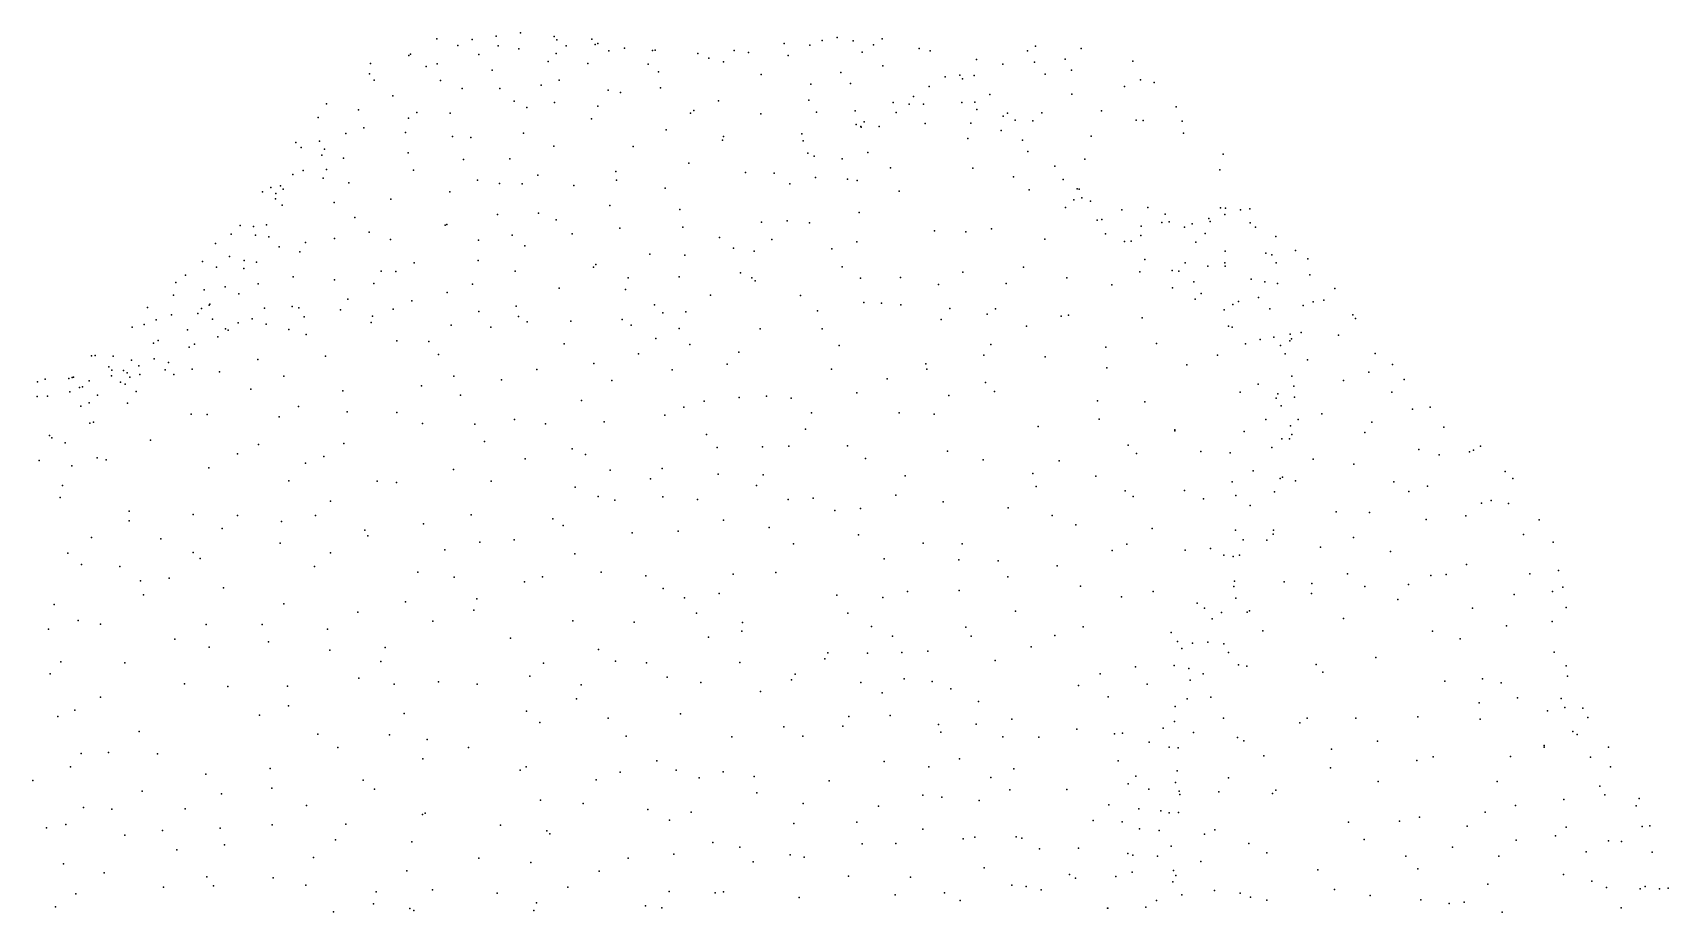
# Model space of a CAD drawing. Header units: metres. Extents: x -25 to 25, y -27.7 to 27.8.
# Drawn here: x -0.18 to 6.27, y 24.3 to 27.77 of the extents above; entities that cross this region are included whole.
import ezdxf

# ---------------------------------------------------------------- set-up
doc = ezdxf.new("R2010")
doc.units = ezdxf.units.M

msp = doc.modelspace()

# ---------------------------------------------------------------- linework, layer by layer
for p in [(1.4156, 27.7452, -0.7413), (1.5554, 27.7433, -1.1033), (1.6501, 27.7563, -0.6449), (1.7461, 27.7695, -0.8166), (1.8781, 27.7547, -1.047), (1.8882, 27.7408, -0.5516), (2.0263, 27.7437, -0.8247), (2.9354, 27.7393, -0.674), (2.9945, 27.7505, -0.437), (3.0575, 27.7377, -0.2168), (3.1712, 27.7447, -0.5824), (1.3048, 27.6794, -1.1201), (1.3111, 27.6854, -0.6097), (1.4989, 27.7196, -0.5386), (1.5815, 27.6839, -0.3783), (1.6577, 27.7181, -1.2327), (1.7385, 27.7054, -0.3634), (1.8864, 27.688, -1.2807), (1.9254, 27.7173, -0.3957), (2.0394, 27.7224, -1.0749), (2.0508, 27.7268, -0.5421), (2.0934, 27.6982, -0.3242), (2.1562, 27.7088, -0.9605), (2.2657, 27.6987, -0.5214), (2.2762, 27.7009, -0.6815), (2.4444, 27.6871, -0.4757), (2.5882, 27.6998, -0.5681), (2.6443, 27.6908, -0.3173), (2.7857, 27.7268, -0.4582), (2.801, 27.6798, -0.8929), (2.8865, 27.7199, -0.1946), (3.0935, 27.6924, -0.0411), (3.1371, 27.7221, -0.8494), (3.3175, 27.7075, -0.2172), (3.3612, 27.6977, -0.6426), (3.7455, 27.6981, 1.1287), (3.7768, 27.7167, 0.8701), (3.9569, 27.7068, 0.825), (1.1497, 27.6077, -1.0895), (1.1536, 27.648, -0.7894), (1.3732, 27.6365, -0.4212), (1.417, 27.6469, -1.2938), (1.6337, 27.6221, -1.3826), (1.855, 27.6561, -0.1158), (2.0115, 27.6479, -0.0751), (2.2487, 27.6455, -1.0899), (2.2899, 27.6156, -0.0884), (2.4886, 27.6686, -0.8092), (2.546, 27.6541, -0.2), (3.0091, 27.613, -1.1011), (3.1743, 27.6384, -1.0479), (3.5444, 27.6644, 0.9416), (3.6477, 27.6459, 1.2512), (3.773, 27.6529, 0.6493), (3.8931, 27.6651, 1.2194), (3.9183, 27.622, 0.5979), (4.1608, 27.6571, 1.023), (1.169, 27.5823, -0.5446), (1.4298, 27.581, -0.2642), (1.5157, 27.5498, -0.0959), (1.6641, 27.5501, 0.0469), (1.8275, 27.5623, 0.1124), (1.8974, 27.5828, -1.4115), (2.0914, 27.5431, 0.1602), (2.2976, 27.5519, -1.224), (2.6948, 27.6049, -1.0278), (2.8904, 27.5662, 0.1318), (3.0464, 27.5688, 0.161), (3.3576, 27.557, 0.8558), (3.4207, 27.5956, 1.115), (3.4785, 27.6023, -0.1844), (3.4881, 27.588, -0.7867), (3.5352, 27.6006, -0.4405), (3.814, 27.6063, 1.3643), (4.1279, 27.5579, 0.5784), (4.1906, 27.5838, 1.2047), (4.2441, 27.5737, 0.7107), (0.9802, 27.4884, -0.7467), (1.2423, 27.5203, -1.3192), (1.72, 27.4998, 0.2324), (1.8793, 27.4939, 0.2741), (2.0508, 27.4797, 0.2964), (2.1399, 27.534, -1.3592), (2.5267, 27.501, 0.1099), (2.8822, 27.503, -1.2162), (3.2158, 27.4938, 0.9088), (3.2782, 27.4874, 0.6393), (3.2958, 27.5175, 1.2194), (3.3349, 27.4872, 0.3314), (3.4856, 27.4938, 1.4885), (3.5371, 27.4958, -0.9255), (3.5966, 27.5257, -0.2823), (3.9196, 27.5267, 1.4766), (0.947, 27.4354, -0.9922), (1.1067, 27.4659, -0.4122), (1.3033, 27.4328, -1.4394), (1.3363, 27.4548, 0.0292), (1.4688, 27.4521, 0.1769), (1.771, 27.4739, -1.535), (2.0259, 27.4301, -1.5194), (2.4164, 27.4522, 0.2296), (2.4288, 27.463, -1.2855), (2.6936, 27.4497, 0.2245), (2.9131, 27.4566, 0.3007), (3.066, 27.4608, 0.3647), (3.1006, 27.4174, 0.6205), (3.2272, 27.4553, -1.2308), (3.5456, 27.4663, 0.3514), (3.6485, 27.4406, -0.7521), (3.666, 27.4527, -0.5777), (3.6961, 27.4249, -0.3678), (3.7663, 27.4218, 0.3358), (3.802, 27.4532, 1.5916), (4.0365, 27.462, 0.4239), (4.173, 27.4245, 1.4798), (4.2008, 27.4237, 0.4594), (4.3306, 27.4768, 1.2092), (4.3555, 27.4207, 0.6123), (1.0568, 27.3721, -1.2933), (1.1273, 27.3949, -0.1044), (1.2916, 27.3764, 0.2036), (1.477, 27.3605, -1.5839), (1.55, 27.3564, 0.3776), (1.7576, 27.3731, 0.4299), (2.3195, 27.3867, -1.4026), (2.5458, 27.3602, -1.3541), (2.8546, 27.3703, -1.3368), (3.0694, 27.4079, 0.9), (3.0882, 27.3996, 1.1362), (3.0894, 27.3975, -1.32), (3.1602, 27.3996, 1.3134), (3.3415, 27.412, 1.5328), (3.5096, 27.3522, 1.6782), (3.5216, 27.4129, -1.078), (3.6415, 27.3844, 0.1741), (3.9957, 27.3621, 1.6596), (4.3601, 27.373, 1.3394), (0.8597, 27.3368, -0.912), (0.8802, 27.3166, -1.0689), (0.9532, 27.3423, -0.4375), (0.9615, 27.287, 0.1491), (0.972, 27.3104, -0.068), (1.3023, 27.2963, 0.4182), (1.8775, 27.3216, 0.5198), (2.1897, 27.3201, 0.4854), (2.542, 27.3462, 0.354), (2.8606, 27.343, 0.433), (2.8787, 27.2945, 0.7723), (3.1159, 27.2975, 1.4323), (3.7248, 27.3463, -0.0638), (3.7459, 27.3005, -0.8287), (4.5171, 27.2899, 1.1495), (0.8881, 27.2265, 0.2707), (0.9799, 27.2305, -1.3087), (1.0474, 27.2742, 0.3393), (1.3241, 27.2274, -1.5898), (1.5205, 27.2696, 0.5054), (1.7038, 27.2723, 0.5477), (2.1216, 27.2217, 0.6754), (2.4097, 27.2554, 0.5572), (2.9032, 27.2832, 0.9254), (3.014, 27.2722, 1.2813), (3.2051, 27.2371, -1.3699), (3.5293, 27.2352, 1.822), (3.8529, 27.2432, -0.5056), (3.9714, 27.2703, 1.7894), (4.5037, 27.2288, 0.6372), (0.7608, 27.1586, -0.1107), (0.7986, 27.1662, -0.2743), (0.8481, 27.2103, -0.5104), (0.967, 27.1954, 0.5203), (1.069, 27.1777, -1.433), (1.5762, 27.1881, -1.6709), (1.6623, 27.1751, 0.6617), (1.7527, 27.1733, -1.6848), (1.8137, 27.2074, 0.6644), (1.9556, 27.1674, -1.6628), (2.124, 27.1875, -1.604), (2.3157, 27.1563, 0.7524), (2.6323, 27.2176, 0.6623), (2.746, 27.2155, -1.4021), (2.8077, 27.1737, 1.0549), (2.9089, 27.1988, 1.1872), (3.0352, 27.1918, -1.4065), (3.0728, 27.1872, 1.5387), (3.6899, 27.2005, -1.0716), (3.8857, 27.1901, -0.3084), (0.7283, 27.1421, 0.1282), (0.7798, 27.1148, 0.4999), (0.7809, 27.1352, -0.7715), (0.8098, 27.152, -1.0581), (1.0105, 27.0998, 0.7598), (1.2336, 27.1131, 0.7448), (1.4674, 27.1415, 0.6778), (3.2387, 27.1445, 1.7567), (3.752, 27.1504, 1.988), (3.9271, 27.11, -0.8891), (3.9412, 27.1531, 1.9625), (3.9493, 27.1527, 0.095), (3.9593, 27.1183, -0.4894), (3.9931, 27.1048, -0.6628), (0.8055, 27.0895, 0.6582), (1.0919, 27.0411, 0.8918), (1.6553, 27.0529, 0.8324), (1.8162, 27.058, 0.878), (1.8866, 27.0314, -1.6953), (2.0976, 27.0881, 0.8905), (2.3741, 27.0717, -1.5248), (2.7969, 27.0279, 1.2831), (3.0805, 27.0608, 1.6976), (3.8944, 27.0801, -1.0602), (4.0198, 27.0305, -0.094), (4.0387, 27.0332, -1.1182), (4.1175, 27.0715, 0.1784), (4.2199, 27.0797, -0.9414), (4.2879, 27.0535, -0.7302), (4.4597, 27.0363, -1.1873), (4.5067, 27.0787, 1.4918), (4.5226, 27.0531, -0.9855), (4.526, 27.0777, 0.5755), (4.5848, 27.0713, 1.3515), (4.6223, 27.0748, 1.1695), (0.6044, 26.9744, -0.1237), (0.6394, 27.0097, 0.556), (0.692, 27.0054, -0.4448), (0.7009, 26.9715, -0.6581), (0.7436, 27.0116, -0.9009), (0.7536, 26.964, -1.0656), (1.149, 26.9825, -1.588), (1.4484, 27.0109, 0.8898), (1.4551, 27.0133, -1.6968), (1.7127, 26.9705, -1.7287), (1.9496, 26.9767, 1.0438), (2.1379, 26.9982, 1.0571), (2.3862, 27.0026, 1.0693), (2.5302, 26.9615, 1.1544), (2.6955, 27.0224, 1.1415), (2.8848, 27.0195, 1.4525), (3.3784, 26.9878, 2.0518), (3.5014, 26.984, 2.1509), (3.6028, 26.9957, -1.2474), (4.0532, 26.9767, 2.2334), (4.1916, 26.9691, -0.3897), (4.1929, 27.0065, 2.1143), (4.2741, 27.0206, -0.5729), (4.3041, 27.0235, -1.2423), (4.3639, 27.0029, 1.8534), (4.3949, 27.0163, 0.3792), (4.4457, 26.9775, -0.5823), (4.4657, 27.0246, 1.6535), (4.6227, 27.0196, -0.8297), (4.6436, 27.0024, 0.8454), (4.7247, 26.9654, -1.0018), (0.5425, 26.9381, 0.0196), (0.7935, 26.925, -1.2231), (0.8754, 26.9056, -1.3615), (0.8978, 26.9415, 0.9938), (1.0118, 26.9584, -1.4888), (1.2327, 26.9538, 1.0045), (1.5804, 26.9507, 0.9704), (1.7621, 26.9283, 1.0443), (2.5849, 26.9199, -1.4833), (2.6666, 26.908, 1.2881), (2.7372, 26.9533, -1.4583), (2.9736, 26.9166, -1.4379), (3.0716, 26.9452, 1.838), (3.8134, 26.9549, 2.2945), (4.1273, 26.9458, -0.2184), (4.154, 26.9469, -1.338), (4.4084, 26.9431, -1.3851), (4.5244, 26.9076, 0.4936), (4.6854, 26.8995, -1.306), (4.8024, 26.9106, -0.8575), (0.4912, 26.8676, 0.6322), (0.5468, 26.8451, 0.86), (0.5977, 26.8866, -0.3773), (0.6543, 26.8398, -1.0382), (0.6563, 26.8711, -0.7962), (0.7047, 26.865, 0.9875), (1.326, 26.8625, 1.1653), (1.5782, 26.8707, 1.1109), (2.0332, 26.8446, -1.6728), (2.0426, 26.8555, 1.2607), (2.2556, 26.8961, -1.598), (2.3936, 26.8925, 1.2312), (3.0137, 26.8456, 1.9876), (3.7295, 26.8447, -1.3308), (4.208, 26.8751, -0.0725), (4.3672, 26.8623, 2.1109), (4.4558, 26.849, 1.9488), (4.5233, 26.8614, 1.7921), (4.5251, 26.849, -0.3857), (4.7082, 26.8933, 1.1383), (4.7254, 26.8617, -0.5953), (4.8507, 26.877, -1.0179), (0.3858, 26.7837, 0.5129), (0.4248, 26.8137, 0.1668), (0.7108, 26.7792, 1.1192), (0.8492, 26.8064, 1.1889), (1.0115, 26.795, -1.5712), (1.1672, 26.7799, 1.4386), (1.1965, 26.8291, 1.2665), (1.2534, 26.8283, -1.6816), (1.5564, 26.7778, 1.37), (1.7247, 26.8286, 1.2262), (2.17, 26.803, 1.3534), (2.3707, 26.8061, 1.3937), (2.6133, 26.823, 1.4686), (2.6581, 26.8027, 1.6198), (2.6706, 26.7913, -1.4753), (3.0865, 26.8014, 2.1247), (3.2441, 26.8041, 2.2199), (3.3946, 26.7764, 2.3478), (3.4901, 26.8254, -1.3686), (3.6608, 26.781, 2.4552), (3.8995, 26.8031, -1.4044), (4.0772, 26.7746, 2.441), (4.1884, 26.826, -1.4945), (4.316, 26.8317, -0.189), (4.3419, 26.8291, 0.1801), (4.4015, 26.7875, -1.5447), (4.6269, 26.7976, 0.6627), (4.6811, 26.7876, -0.4059), (4.7305, 26.7805, 1.2839), (4.858, 26.8148, -1.1962), (0.3768, 26.735, 0.6963), (0.498, 26.7549, -0.3092), (0.5813, 26.7667, 1.0042), (0.6346, 26.7393, -1.2312), (1.0652, 26.7186, 1.6155), (1.3164, 26.7114, 1.6673), (1.4563, 26.7451, 1.5033), (1.8982, 26.7625, 1.3678), (2.1596, 26.7564, -1.627), (2.4943, 26.7344, -1.5154), (2.85, 26.7326, 2.0706), (3.0999, 26.7059, 2.2579), (4.3173, 26.7635, 2.2897), (4.4061, 26.7186, 0.0072), (4.4303, 26.7413, 2.1847), (4.5774, 26.7096, 1.8931), (4.6564, 26.7254, 1.6074), (4.8712, 26.7079, -1.3384), (4.9136, 26.7151, -0.5688), (4.9576, 26.7612, -0.9138), (0.2752, 26.6856, 0.4153), (0.3696, 26.6568, -0.1416), (0.4725, 26.6617, -0.7447), (0.4869, 26.6813, -1.0693), (0.5172, 26.6945, -0.9016), (0.5209, 26.6991, -0.5268), (0.5311, 26.6398, -1.341), (0.6874, 26.6406, 1.4732), (0.7355, 26.6832, -1.4294), (0.8447, 26.6902, 1.4795), (0.8719, 26.6848, 1.6405), (0.8927, 26.6487, 2.0243), (1.0355, 26.6769, 1.9094), (1.1625, 26.6509, -1.6868), (1.2438, 26.6791, 1.8359), (1.5811, 26.6705, -1.7639), (1.7287, 26.6913, 1.5065), (1.7374, 26.6508, -1.7374), (2.2738, 26.6963, 1.5342), (2.3071, 26.6646, 1.7698), (2.3972, 26.6687, 1.9406), (2.9171, 26.6723, 2.2017), (3.169, 26.7034, -1.4037), (3.2452, 26.6957, 2.3511), (3.4382, 26.6815, 2.4772), (3.5864, 26.6596, 2.5631), (3.6183, 26.6805, -1.4239), (3.8778, 26.6514, -1.5062), (3.9071, 26.6559, 2.577), (4.1975, 26.6456, -1.6212), (4.5207, 26.6765, 2.0758), (4.5544, 26.6977, -0.1686), (4.7011, 26.6801, 0.7677), (4.8323, 26.693, -0.4158), (5.0285, 26.6562, -1.0497), (5.0385, 26.6421, -0.7101), (0.2145, 26.6084, 0.6255), (0.261, 26.6184, 0.085), (0.3082, 26.6375, 0.807), (0.4319, 26.5972, 1.1105), (0.5824, 26.6019, 1.6341), (0.5931, 26.5968, -1.4956), (0.6326, 26.6258, 1.856), (0.742, 26.6195, 2.1016), (0.8321, 26.5991, -1.5693), (0.8999, 26.5788, 2.2051), (1.1569, 26.6267, 2.0283), (1.4717, 26.616, 1.8588), (1.6292, 26.608, 1.7897), (1.772, 26.6295, 1.6481), (1.9434, 26.6324, 1.6335), (2.1471, 26.6389, 1.6908), (2.182, 26.6156, 1.8679), (2.371, 26.6034, -1.5854), (2.6908, 26.6019, 2.2509), (2.9346, 26.6017, -1.4535), (3.4047, 26.6383, -1.4195), (3.7413, 26.6116, 2.6282), (4.5373, 26.6115, 0.0705), (4.5523, 26.6086, 0.272), (4.7808, 26.5809, -1.4916), (4.8236, 26.5872, -0.2523), (4.9709, 26.5763, -1.2893), (0.2976, 26.5457, -0.2334), (0.3171, 26.5561, -1.2964), (0.4393, 26.5291, 1.8124), (0.46, 26.541, 1.3094), (0.5516, 26.5704, 2.0562), (1.2582, 26.5544, 2.1299), (1.3845, 26.5512, -1.7643), (1.9172, 26.5418, 1.8409), (2.2798, 26.5629, 2.1514), (2.4139, 26.5402, 2.2533), (3.0016, 26.536, 2.4227), (3.6003, 26.5403, 2.6817), (4.0541, 26.5295, 2.6186), (4.254, 26.5434, 2.4914), (4.6052, 26.5426, 1.9478), (4.6623, 26.5598, 1.7591), (4.7159, 26.5687, -0.0935), (4.7432, 26.5358, 1.5564), (4.7797, 26.5545, 1.0272), (4.7858, 26.5617, 1.1935), (0.054, 26.4949, 0.4687), (0.0685, 26.4965, 0.3103), (0.1215, 26.4519, -0.0837), (0.1388, 26.4933, 0.7985), (0.212, 26.478, 1.0221), (0.2398, 26.4558, -0.371), (0.3009, 26.4838, 1.167), (0.3574, 26.4691, 1.651), (0.71, 26.4801, 2.3193), (0.977, 26.4937, 2.3227), (1.4216, 26.5007, 2.0974), (2.0348, 26.4652, 2.0374), (2.2106, 26.5035, -1.6121), (2.5607, 26.4622, 2.3991), (2.607, 26.5094, -1.5615), (3.3435, 26.463, 2.6774), (3.573, 26.4981, -1.4822), (3.8146, 26.4916, -1.5811), (4.0578, 26.4476, -1.6654), (4.3736, 26.4598, -1.6879), (4.4945, 26.4971, 2.2456), (4.7616, 26.5029, 0.8736), (4.8497, 26.4789, -0.1305), (5.1164, 26.5043, -1.0232), (5.184, 26.4607, -0.8522), (-0.1596, 26.3925, 2.409), (-0.1296, 26.4026, 0.4975), (-0.0363, 26.4054, 0.941), (-0.0227, 26.4095, 1.9935), (-0.0174, 26.4111, 0.0936), (0.0441, 26.3969, 1.1334), (0.1322, 26.4167, -0.8853), (0.134, 26.4382, -1.0988), (0.1684, 26.3912, 2.0028), (0.1793, 26.4376, -1.2933), (0.1862, 26.3827, 1.5608), (0.1938, 26.4276, -0.7189), (0.2045, 26.4114, -0.5231), (0.2441, 26.4217, 1.4069), (0.3439, 26.4399, 2.0643), (0.3781, 26.4221, -1.5732), (0.4509, 26.4425, 2.2141), (0.5583, 26.4321, -1.6919), (0.8124, 26.4154, -1.7599), (1.4832, 26.4147, -1.7517), (1.6707, 26.4006, 2.091), (1.8103, 26.4411, -1.6932), (2.1057, 26.3982, 2.2216), (2.3433, 26.4397, 2.3532), (2.972, 26.4429, -1.4982), (3.192, 26.4048, -1.4775), (3.3486, 26.4421, -1.4614), (3.5793, 26.3894, 2.8431), (4.6549, 26.3832, 1.8616), (4.7872, 26.4148, 0.0339), (4.9916, 26.3975, -0.1968), (5.0912, 26.4304, -0.3869), (5.2306, 26.4012, -0.6621), (-0.1611, 26.3353, -0.0598), (-0.1203, 26.3354, 1.4854), (-0.0311, 26.3537, 1.2695), (0.0069, 26.37, -0.1898), (0.0178, 26.3722, 1.7131), (0.0771, 26.3406, -0.4381), (0.2304, 26.3542, 2.2014), (0.6826, 26.3639, 2.4312), (1.045, 26.3566, -1.7969), (1.355, 26.377, 2.2757), (1.5083, 26.3395, 2.2407), (1.9864, 26.3185, -1.6545), (2.4703, 26.3165, 2.5178), (2.6073, 26.3307, -1.6671), (2.7152, 26.3362, 2.5298), (2.8133, 26.3284, -1.6394), (3.0716, 26.3492, 2.6343), (3.4344, 26.3392, 2.8602), (3.6152, 26.354, -1.5654), (4.0215, 26.3173, 2.798), (4.5835, 26.3513, -1.664), (4.7253, 26.328, 0.6219), (4.7322, 26.3454, 0.359), (4.7957, 26.3754, 1.3458), (4.7975, 26.3319, 1.0898), (5.1813, 26.3519, -1.0658), (0.0123, 26.2969, -1.02), (0.0447, 26.31, -0.7394), (0.1952, 26.3085, -1.5106), (0.4464, 26.2656, -1.7858), (0.5102, 26.2631, 2.4624), (0.7936, 26.2542, -1.895), (0.8697, 26.2949, 2.5131), (1.0619, 26.2738, 2.5105), (1.2577, 26.2714, 2.4439), (2.3149, 26.2611, 2.5231), (2.3892, 26.293, -1.6769), (2.8938, 26.2704, 2.619), (3.2384, 26.2704, 2.8314), (3.3767, 26.2647, -1.5446), (4.2081, 26.3133, 2.6763), (4.7455, 26.2974, 1.6171), (4.9054, 26.2668, 0.0722), (5.2635, 26.285, -0.9247), (5.3331, 26.292, -0.6198), (0.0467, 26.2296, -1.3479), (0.0616, 26.234, 2.4529), (1.3596, 26.2287, -1.799), (1.5651, 26.2252, -1.7369), (1.7221, 26.2442, 2.2459), (1.8435, 26.2272, -1.6682), (2.0753, 26.2353, 2.3836), (2.8692, 26.206, -1.7275), (3.7868, 26.2163, -1.6589), (4.0279, 26.2459, -1.6981), (4.3261, 26.1991, 2.6362), (4.3265, 26.2027, -1.7184), (4.599, 26.1969, 2.0415), (4.6847, 26.2445, 1.7845), (4.7819, 26.219, 1.3972), (4.8126, 26.2436, 0.2354), (5.0756, 26.1924, -0.0703), (5.1023, 26.233, -1.25), (5.3873, 26.2143, -0.4595), (-0.1117, 26.1809, 2.6619), (-0.1022, 26.1716, -0.7429), (-0.0497, 26.1525, -1.09), (0.2865, 26.163, -1.7324), (0.7129, 26.1449, 2.586), (1.0484, 26.1491, -1.9011), (1.6038, 26.1572, 2.3546), (1.9493, 26.1277, 2.4217), (2.4792, 26.1842, 2.6444), (2.5205, 26.1337, -1.811), (2.7001, 26.1367, -1.8197), (2.8042, 26.1394, 2.7128), (3.0348, 26.1396, -1.7296), (4.1414, 26.1421, 2.8541), (4.7084, 26.1336, 1.6378), (4.7478, 26.1682, 0.7107), (4.7782, 26.1673, 1.0571), (4.7877, 26.1851, 1.2415), (5.2882, 26.1263, -1.1044), (5.5041, 26.1234, -0.414), (5.5315, 26.139, -0.5913), (-0.1522, 26.0822, -0.9412), (-0.0236, 26.0612, -1.3357), (0.076, 26.0928, 2.6051), (0.1122, 26.0847, -1.5745), (0.6301, 26.1082, -1.9559), (0.8982, 26.0714, -1.9863), (0.9696, 26.0985, 2.6186), (1.7635, 26.0893, -1.6787), (2.0017, 26.1058, -1.6864), (3.1064, 26.0902, 2.9026), (3.4291, 26.1197, -1.6204), (3.5699, 26.0848, 3.1058), (3.8696, 26.0812, 3.0458), (4.1748, 26.1098, -1.7413), (4.428, 26.1184, 2.5475), (4.5442, 26.112, -1.6866), (4.8711, 26.0874, 0.2832), (5.0317, 26.0678, -1.3877), (5.3687, 26.105, -0.2417), (5.4887, 26.1171, -0.8821), (0.5169, 26.0537, 2.5994), (0.8318, 26.0026, 2.6724), (1.1797, 26.0014, -1.9063), (1.256, 25.996, 2.5994), (1.481, 26.0469, -1.7741), (1.6303, 26.0002, 2.5025), (2.0991, 26.0437, 2.7068), (2.2577, 26.0097, -1.8339), (2.3036, 26.0508, 2.772), (2.5253, 26.0284, 2.8024), (2.7023, 26.0264, 2.7911), (3.2626, 26.0213, -1.7179), (3.7664, 26.031, -1.6893), (4.0151, 26.0208, 3.0089), (4.5518, 25.9975, 2.3189), (4.6352, 26.0415, 1.7771), (4.7415, 26.0119, 0.9067), (4.7501, 26.0166, 1.0981), (4.8023, 26.0021, -1.5876), (5.19, 25.9978, -1.2899), (5.6283, 26.039, -0.7232), (5.6583, 26.0113, -0.5658), (-0.0703, 25.9363, -1.2303), (-0.0612, 25.984, 2.7871), (1.961, 25.9777, 2.8276), (2.0512, 25.9409, -1.7756), (2.3067, 25.9387, 2.9609), (2.6769, 25.9831, -1.9566), (2.9003, 25.9332, -1.9765), (3.2251, 25.9452, 3.057), (3.7792, 25.9794, 3.1305), (4.1302, 25.9625, -1.7567), (4.1623, 25.9409, 2.9549), (4.3639, 25.9645, -1.7461), (4.4393, 25.9315, 2.6563), (4.5666, 25.9441, -1.6952), (4.7196, 25.9582, 1.2774), (5.2485, 25.9606, -0.0007), (5.3228, 25.9817, -1.1875), (0.2024, 25.8819, -1.7453), (0.4541, 25.869, 2.7343), (0.6301, 25.8654, 2.7459), (0.9375, 25.8659, 2.7279), (0.9958, 25.9222, -2.003), (1.5509, 25.8682, 2.7207), (2.117, 25.926, 3.0075), (2.443, 25.9286, -1.9669), (2.8012, 25.9281, 2.8795), (2.9856, 25.8856, 2.9688), (3.0863, 25.8935, -1.9264), (3.413, 25.9194, -1.7246), (3.6682, 25.8953, -1.7057), (3.8428, 25.8651, -1.7392), (4.6229, 25.9054, 1.5848), (4.9619, 25.8797, -1.5119), (5.094, 25.8766, 0.1614), (5.5355, 25.9134, -0.1761), (5.5736, 25.9244, -1.0085), (5.6416, 25.9131, -0.319), (0.2027, 25.8442, 2.7558), (0.5695, 25.8142, -2.0172), (0.8031, 25.8416, -2.0521), (1.1312, 25.8081, 2.7191), (1.3627, 25.8325, -1.8689), (1.8727, 25.8527, 3.044), (1.9132, 25.8259, -1.8065), (2.3674, 25.8035, 3.1078), (2.5456, 25.8474, -2.0592), (2.7257, 25.8177, -2.091), (3.9351, 25.8281, 3.1265), (4.2362, 25.8139, -1.7843), (4.5652, 25.8077, 1.8584), (4.7148, 25.8069, -1.6695), (5.3167, 25.85, -1.2788), (5.4732, 25.8636, -1.1691), (5.7623, 25.848, -0.7831), (0.0536, 25.7788, -1.5374), (0.3278, 25.7732, -1.8705), (0.7981, 25.7557, 2.8033), (1.144, 25.7854, -1.9559), (1.5856, 25.7601, 2.9859), (1.7202, 25.7692, 3.0747), (2.1856, 25.797, 3.1702), (2.8221, 25.7532, 3.0148), (3.0782, 25.7893, 3.0571), (3.3332, 25.7559, 3.1596), (3.487, 25.7541, -1.7915), (4.1372, 25.7522, 3.0182), (4.5959, 25.769, 1.4155), (4.6889, 25.7675, 1.0261), (4.714, 25.7913, 0.8673), (4.9002, 25.7404, 0.4175), (5.0305, 25.7787, 0.2627), (5.7008, 25.79, -0.9564), (5.8186, 25.7607, -0.5974), (-0.0401, 25.717, -1.3434), (0.0147, 25.6727, 2.902), (0.455, 25.719, 2.8578), (0.4828, 25.6959, -1.9502), (0.9963, 25.7181, -2.0119), (1.4474, 25.7293, 2.8372), (1.9598, 25.714, -1.9066), (3.1795, 25.6939, -2.0137), (3.4741, 25.6901, 3.1818), (3.6293, 25.6861, -1.7832), (4.0794, 25.727, -1.796), (4.3666, 25.729, 2.8279), (4.4664, 25.7356, -1.7682), (4.5187, 25.7083, 1.6), (4.5561, 25.7034, 1.9946), (4.5814, 25.7085, 2.256), (5.1765, 25.7233, -1.4397), (5.4761, 25.6719, -1.2541), (0.1653, 25.6638, -1.6798), (0.2467, 25.6072, 2.9194), (0.3597, 25.6185, -1.8653), (0.9331, 25.6646, 2.8211), (1.3404, 25.6423, -1.9149), (1.484, 25.622, 3.0599), (1.8318, 25.6231, 3.3217), (2.0635, 25.6421, 3.3347), (2.24, 25.6269, 3.3225), (2.5848, 25.6336, -2.1857), (2.753, 25.6407, -2.1948), (3.6674, 25.6239, 3.1881), (3.8619, 25.6664, -1.7902), (5.0065, 25.6353, -1.5817), (5.3352, 25.6284, -1.3769), (5.3961, 25.6321, 0.1268), (5.7266, 25.6359, -1.007), (5.8389, 25.6479, -0.4679), (0.2587, 25.553, -1.7499), (0.5739, 25.5797, 2.9689), (1.7617, 25.6034, -1.9362), (2.308, 25.5777, -2.124), (2.5294, 25.5576, 3.2378), (2.9935, 25.5514, 3.117), (3.2712, 25.5659, 3.1623), (3.4756, 25.5697, -1.8858), (3.9539, 25.5864, 3.1225), (4.1158, 25.544, 3.022), (4.2408, 25.5651, -1.8288), (4.5587, 25.5855, 2.1196), (4.5611, 25.6065, 2.5007), (4.7566, 25.6041, 0.7269), (4.8649, 25.5582, -1.6742), (4.8661, 25.5972, 0.5044), (5.0752, 25.5851, 0.3279), (5.2469, 25.593, 0.2263), (5.6648, 25.5538, -0.0819), (5.8156, 25.566, -0.8886), (5.8563, 25.5832, -0.7186), (-0.0933, 25.5141, 2.9458), (0.8128, 25.5174, -1.9793), (1.1045, 25.4835, 2.9108), (1.2915, 25.5245, 2.9338), (1.5614, 25.4914, 3.2566), (1.5738, 25.5363, -1.9634), (2.3925, 25.5405, 3.3153), (2.4401, 25.4805, -2.2264), (3.037, 25.4795, -2.239), (3.1751, 25.5416, -2.1173), (3.6976, 25.4883, -1.8461), (4.4135, 25.5191, 1.6822), (4.4427, 25.5001, -1.8217), (4.5098, 25.4832, 1.2409), (4.5667, 25.5395, 2.275), (4.6112, 25.4844, -1.7869), (4.6202, 25.4889, 0.9983), (5.2057, 25.5342, -1.4854), (5.4995, 25.4995, 0.1263), (5.8695, 25.5024, -0.579), (-0.1158, 25.4174, -1.3249), (0.0017, 25.4518, -1.4271), (0.0895, 25.4362, 2.9753), (0.5058, 25.4353, 3.0581), (0.7263, 25.4361, 3.0292), (0.9842, 25.4164, -1.937), (1.4003, 25.4489, -1.9976), (1.9518, 25.4499, -2.0609), (2.1937, 25.4445, -2.1318), (2.6208, 25.4429, -2.2943), (3.1299, 25.4277, 3.1718), (3.5012, 25.4253, -1.9337), (3.964, 25.426, 3.0815), (4.4731, 25.4579, 1.9404), (4.9906, 25.4593, -1.6441), (5.6335, 25.4303, 0.0256), (5.8143, 25.4468, -0.2803), (0.3821, 25.3775, -1.7876), (0.7514, 25.3667, -1.9118), (1.7067, 25.3818, -2.0735), (2.4872, 25.3858, 3.3611), (2.6189, 25.4091, 3.2807), (3.2121, 25.389, -2.2025), (3.5232, 25.3901, 3.1786), (3.8527, 25.3919, -1.869), (4.3112, 25.4039, 2.8447), (4.336, 25.3686, 1.4941), (4.3958, 25.3613, 1.3243), (4.4559, 25.3658, 2.6153), (4.5194, 25.3589, 2.3731), (4.6727, 25.4101, 0.8597), (5.3426, 25.4092, 0.2677), (5.4519, 25.3784, -1.3705), (-0.0675, 25.2886, -1.4417), (0.518, 25.346, -1.8543), (0.9938, 25.3338, 2.9917), (1.195, 25.2899, -1.9765), (1.2118, 25.3448, 2.9992), (2.0525, 25.3364, 3.4683), (2.1203, 25.2914, -2.1728), (2.611, 25.2861, -2.3924), (2.9456, 25.2996, -2.4222), (2.9582, 25.3243, 3.198), (3.1134, 25.322, -2.351), (3.2488, 25.3249, 3.1844), (3.3513, 25.3298, -2.143), (3.6178, 25.2941, -1.9754), (3.76, 25.3469, 3.129), (4.3532, 25.3406, 1.7635), (4.5371, 25.3255, 1.0674), (5.1183, 25.3048, -1.6131), (5.8216, 25.3269, -0.9278), (-0.1091, 25.2407, 2.9625), (0.1851, 25.2838, -1.6573), (1.1084, 25.2242, 3.0338), (1.7823, 25.2316, 3.4564), (1.836, 25.2824, -2.1163), (2.2423, 25.2837, 3.448), (2.3237, 25.2274, -2.3), (2.8284, 25.2402, 3.2512), (3.2588, 25.2211, -2.347), (4.0321, 25.2413, -1.9173), (4.1704, 25.268, 2.8792), (4.3232, 25.2734, 2.724), (4.3815, 25.2621, 1.9374), (4.4381, 25.2407, 2.2525), (4.5772, 25.2758, -1.8196), (4.6103, 25.2714, 0.8927), (4.8837, 25.2779, -1.7044), (4.91, 25.2474, 0.4869), (5.5391, 25.2211, -1.3386), (5.8696, 25.2725, -0.3508), (5.8751, 25.2319, -0.7844), (0.4207, 25.2012, 3.1457), (0.5918, 25.1909, -1.8359), (0.827, 25.1924, -1.8774), (1.2467, 25.1998, 3.0974), (1.4224, 25.2093, 3.2565), (1.5751, 25.2001, 3.3764), (1.9849, 25.1973, 3.5091), (2.4569, 25.2066, -2.3882), (2.6926, 25.1708, 3.3332), (2.8138, 25.2174, -2.5036), (3.088, 25.2069, -2.4793), (3.1724, 25.1665, 3.2064), (3.3693, 25.2102, 3.1875), (3.4431, 25.1816, -2.215), (3.9456, 25.1951, 2.9874), (4.2165, 25.2005, -1.9072), (4.3862, 25.2154, 2.572), (5.391, 25.2118, 0.3329), (5.6134, 25.2056, 0.1931), (-0.0115, 25.0972, -1.5875), (0.0887, 25.1492, 3.0161), (0.8305, 25.115, 3.1186), (1.7687, 25.0932, -2.2041), (1.9661, 25.1429, -2.2076), (3.5521, 25.1324, 3.1447), (4.0629, 25.1503, 2.8774), (4.3275, 25.1119, 2.4483), (4.375, 25.1427, 2.0821), (4.4685, 25.1492, 1.0405), (5.526, 25.1268, 0.3408), (5.6779, 25.1465, -1.195), (5.7955, 25.0948, -1.0547), (5.8501, 25.1437, -0.9129), (5.8645, 25.1087, 0.0031), (5.9352, 25.1052, -0.2906), (-0.0786, 25.0729, 2.9609), (0.7168, 25.0777, -1.8583), (1.2867, 25.085, -2.0714), (1.8221, 25.0486, 3.4866), (2.0914, 25.0666, 3.5149), (2.3766, 25.0835, 3.4411), (2.7837, 25.0323, 3.3186), (3.0167, 25.0344, -2.6559), (3.0408, 25.0724, 3.2258), (3.2034, 25.0768, -2.5564), (3.3942, 25.0406, 3.172), (3.542, 25.0424, -2.2979), (3.6833, 25.0619, -2.1682), (4.2797, 25.0265, 1.4535), (4.3249, 25.0533, 1.1863), (4.5181, 25.0655, 0.8967), (4.819, 25.0481, -1.7501), (4.8476, 25.0656, 0.5048), (5.0403, 25.0666, 0.4463), (5.2843, 25.071, 0.4284), (5.5295, 25.0621, -1.3809), (5.9545, 25.0683, -0.5603), (0.2412, 25.0132, 3.1024), (0.9461, 25.0027, 3.0861), (1.2287, 25.0002, 3.0991), (1.3781, 24.9823, -2.1569), (2.1628, 24.9949, -2.3703), (2.5789, 24.9918, -2.6105), (2.8588, 24.9954, -2.6976), (3.4026, 25.0112, -2.4755), (3.6475, 24.9928, 3.0621), (3.7899, 24.9905, 2.9743), (3.9397, 25.0233, -2.0868), (4.0883, 25.0039, 2.7131), (4.1194, 25.0064, -2.037), (4.225, 24.9717, 2.4352), (4.3995, 25.0089, -1.8979), (4.5731, 24.9892, 0.7628), (4.5979, 24.9771, -1.8289), (5.1258, 24.9753, -1.656), (5.8955, 25.0131, 0.1367), (5.9129, 25.0021, -0.7987), (0.0135, 24.9264, -1.665), (0.1207, 24.9308, 3.0276), (0.3136, 24.926, -1.7895), (1.0253, 24.95, -1.9527), (1.36, 24.9051, 3.1828), (1.5405, 24.9503, 3.3401), (2.2837, 24.8974, 3.47), (3.4768, 24.9058, -2.6107), (4.103, 24.8979, 2.5831), (4.3038, 24.9523, 1.9422), (4.3386, 24.9487, 1.0406), (4.6772, 24.9181, 0.6037), (4.9443, 24.9435, -1.7048), (5.2807, 24.8986, 0.5417), (5.3447, 24.9141, -1.5466), (5.6503, 24.915, 0.4993), (5.7824, 24.9586, 0.3649), (5.7828, 24.9519, -1.1121), (5.9649, 24.9124, 0.2335), (6.0358, 24.9521, -0.4239), (-0.0288, 24.8745, 2.953), (0.5048, 24.8448, -1.8515), (0.7579, 24.8677, 3.1305), (1.7438, 24.8616, 3.4269), (1.7677, 24.8745, -2.3153), (2.1388, 24.8528, -2.4603), (2.3594, 24.8606, -2.5813), (2.5443, 24.8538, -2.6797), (2.6675, 24.8365, 3.362), (3.1792, 24.8953, -2.7674), (3.3558, 24.8737, -2.7345), (3.6914, 24.866, -2.5232), (4.1722, 24.8376, 2.3592), (4.3346, 24.8584, -1.9792), (4.9396, 24.8703, 0.526), (6.0445, 24.8741, -0.5596), (-0.1781, 24.8198, 2.8857), (0.254, 24.778, -1.8117), (0.7651, 24.7901, -1.8982), (1.1252, 24.8212, -2.0674), (1.1697, 24.7861, 3.0176), (2.0444, 24.8227, 3.4912), (2.4502, 24.8304, 3.424), (2.6778, 24.7715, -2.7884), (2.9629, 24.8185, -2.8378), (3.6001, 24.832, 3.0255), (3.6753, 24.783, -2.6836), (3.9003, 24.7847, -2.4854), (4.1426, 24.8067, -2.1747), (4.2233, 24.7856, 1.089), (4.329, 24.8121, 1.5966), (4.3431, 24.7776, 1.7473), (4.5, 24.7752, 0.7041), (4.5377, 24.8312, -1.8552), (4.7115, 24.7686, -1.7848), (4.7248, 24.782, 0.5423), (5.1274, 24.8165, -1.6601), (5.5971, 24.8165, 0.6083), (6.0019, 24.7979, -0.7806), (0.0216, 24.7138, -1.7271), (0.1335, 24.707, 2.9796), (0.4236, 24.7083, 3.0779), (0.567, 24.7675, 3.135), (0.902, 24.7212, 3.0188), (1.8246, 24.742, -2.4025), (1.9922, 24.7296, -2.4815), (2.2479, 24.7061, -2.6247), (2.8605, 24.7291, 3.2689), (3.157, 24.7191, -2.9573), (3.3318, 24.763, -2.8876), (3.4077, 24.7542, 3.1002), (3.5548, 24.7417, -2.836), (4.0659, 24.7245, 2.4432), (4.1844, 24.7085, 2.2161), (4.3462, 24.7653, 0.8458), (5.6694, 24.721, -1.2778), (5.86, 24.7448, 0.5954), (6.0216, 24.7643, 0.448), (6.1457, 24.7204, 0.2363), (6.157, 24.7495, 0.005), (-0.0476, 24.6469, 2.9068), (0.7661, 24.6459, 3.0284), (1.0563, 24.6479, -2.0713), (1.3586, 24.6855, -2.2608), (1.3696, 24.6909, 3.1154), (1.6665, 24.644, -2.3808), (2.3326, 24.6635, 3.4189), (2.4184, 24.695, -2.7326), (2.823, 24.65, -2.9359), (3.0723, 24.6557, 3.1786), (4.0035, 24.663, -2.6946), (4.1177, 24.6574, -2.551), (4.2704, 24.7008, 1.2953), (4.3043, 24.6925, 1.9695), (4.341, 24.6937, -2.0803), (5.0106, 24.6561, -1.6842), (5.212, 24.6599, 0.679), (5.2915, 24.6753, -1.5834), (5.4787, 24.6403, 0.7531), (5.55, 24.6957, -1.3916), (6.1997, 24.642, -0.1345), (-0.1238, 24.6332, -1.673), (0.185, 24.6052, -1.8161), (0.3335, 24.6226, -1.8574), (0.5617, 24.6326, -1.8907), (1.0157, 24.5862, 2.9368), (1.3167, 24.578, 3.0123), (1.8492, 24.6215, 3.3945), (1.8614, 24.61, -2.4825), (2.504, 24.5755, 3.3678), (3.3316, 24.628, -3.0557), (3.4914, 24.5895, 2.9531), (3.5376, 24.5973, -3.0559), (3.7002, 24.5986, 2.8012), (3.7232, 24.5933, -2.9849), (4.1872, 24.6301, 1.1147), (4.2645, 24.6235, 0.8269), (4.4434, 24.6086, 0.6644), (4.4831, 24.625, -1.9476), (5.0728, 24.5869, 0.6676), (5.6715, 24.5851, 0.7789), (5.8277, 24.6016, 0.7146), (5.8691, 24.6359, -1.0536), (6.0367, 24.5824, -0.8036), (6.0881, 24.5799, 0.5294), (6.169, 24.6383, -0.3109), (0.3907, 24.5467, 2.981), (0.5778, 24.5667, 3.006), (0.9287, 24.5165, -2.0183), (1.5811, 24.5142, 3.1749), (2.1697, 24.5144, 3.389), (2.3502, 24.5295, -2.7962), (2.6105, 24.5571, -2.9181), (2.8094, 24.5274, 3.2227), (2.8639, 24.5172, -3.0565), (3.0934, 24.5698, -3.0921), (3.226, 24.5715, 3.0815), (3.7925, 24.5507, 2.6666), (3.9458, 24.553, -2.9149), (4.1413, 24.5321, 0.9987), (4.1609, 24.5263, -2.7745), (4.257, 24.5219, 2.0322), (4.3116, 24.5613, 1.433), (4.6181, 24.5718, 0.578), (4.6893, 24.5343, -1.7873), (5.2371, 24.5214, -1.5841), (5.4208, 24.5567, -1.477), (5.6031, 24.5223, -1.3278), (5.9476, 24.5388, -0.9487), (6.2084, 24.5375, 0.3679), (-0.0562, 24.4919, 2.9447), (0.1039, 24.4556, 2.966), (1.2976, 24.4645, -2.2556), (1.7862, 24.4964, 3.2964), (2.0552, 24.4624, -2.6631), (2.6631, 24.4996, 3.2748), (3.5742, 24.4755, 2.8032), (3.9107, 24.4493, -3.0552), (4.1573, 24.4584, 2.1723), (4.3206, 24.4647, -2.6078), (4.4289, 24.5012, -2.1922), (4.8898, 24.4676, -1.6843), (5.2842, 24.4712, 0.808), (5.8591, 24.4496, -1.0677), (0.3376, 24.3994, -1.8573), (0.509, 24.4406, 2.8974), (0.5353, 24.4054, -1.8836), (0.7699, 24.4361, -1.9222), (0.8992, 24.4078, 2.8097), (1.3988, 24.3891, 2.919), (1.9319, 24.3998, -2.594), (2.3315, 24.382, 3.3045), (2.5461, 24.3815, -2.9948), (3.0391, 24.4426, 3.084), (3.2842, 24.4386, 2.9334), (3.6831, 24.4073, 2.6323), (3.7393, 24.4027, -3.1607), (3.7991, 24.3891, 2.522), (3.9343, 24.4344, 2.4129), (4.0933, 24.4416, -2.9452), (4.3175, 24.4199, 1.6052), (4.3297, 24.4455, 1.7652), (4.4819, 24.3865, -2.3472), (4.9555, 24.3898, 0.7093), (5.5604, 24.4116, 0.8399), (5.97, 24.4234, 0.7069), (6.0289, 24.3982, -0.8391), (6.1614, 24.3932, 0.5198), (6.1802, 24.4019, -0.4698), (6.2379, 24.3932, -0.2928), (6.272, 24.396, -0.1244), (-0.0888, 24.3224, 3.235), (-0.0084, 24.3735, 3.0686), (1.1653, 24.3333, 2.7358), (1.1763, 24.3811, -2.1898), (1.6529, 24.3755, -2.4379), (1.8092, 24.3373, 3.1846), (2.2387, 24.3257, 1.1999), (2.3029, 24.3184, -2.919), (2.5127, 24.3777, 3.2613), (2.8439, 24.3588, -3.1499), (3.2233, 24.3693, -3.2481), (3.4171, 24.3767, -3.2551), (3.4798, 24.3467, 2.7246), (4.2118, 24.3208, -2.975), (4.2531, 24.3465, 1.4334), (4.354, 24.3687, -2.741), (4.5832, 24.3762, -2.0065), (4.6243, 24.36, 0.6109), (4.6882, 24.348, -1.8372), (5.0965, 24.3669, 0.7905), (5.2963, 24.3491, -1.4898), (5.4076, 24.335, 0.8595), (5.4671, 24.3398, -1.4015), (6.0858, 24.3186, -0.71), (1.0075, 24.3022, -2.062), (1.3095, 24.3154, 2.7879), (1.3251, 24.3073, -2.2683), (1.798, 24.3079, -2.5184), (4.061, 24.3167, 0.8283), (4.0614, 24.3165, 1.1042), (5.6173, 24.3004, -1.2719)]:
    msp.add_point(p)

doc.saveas('drawing.dxf')
